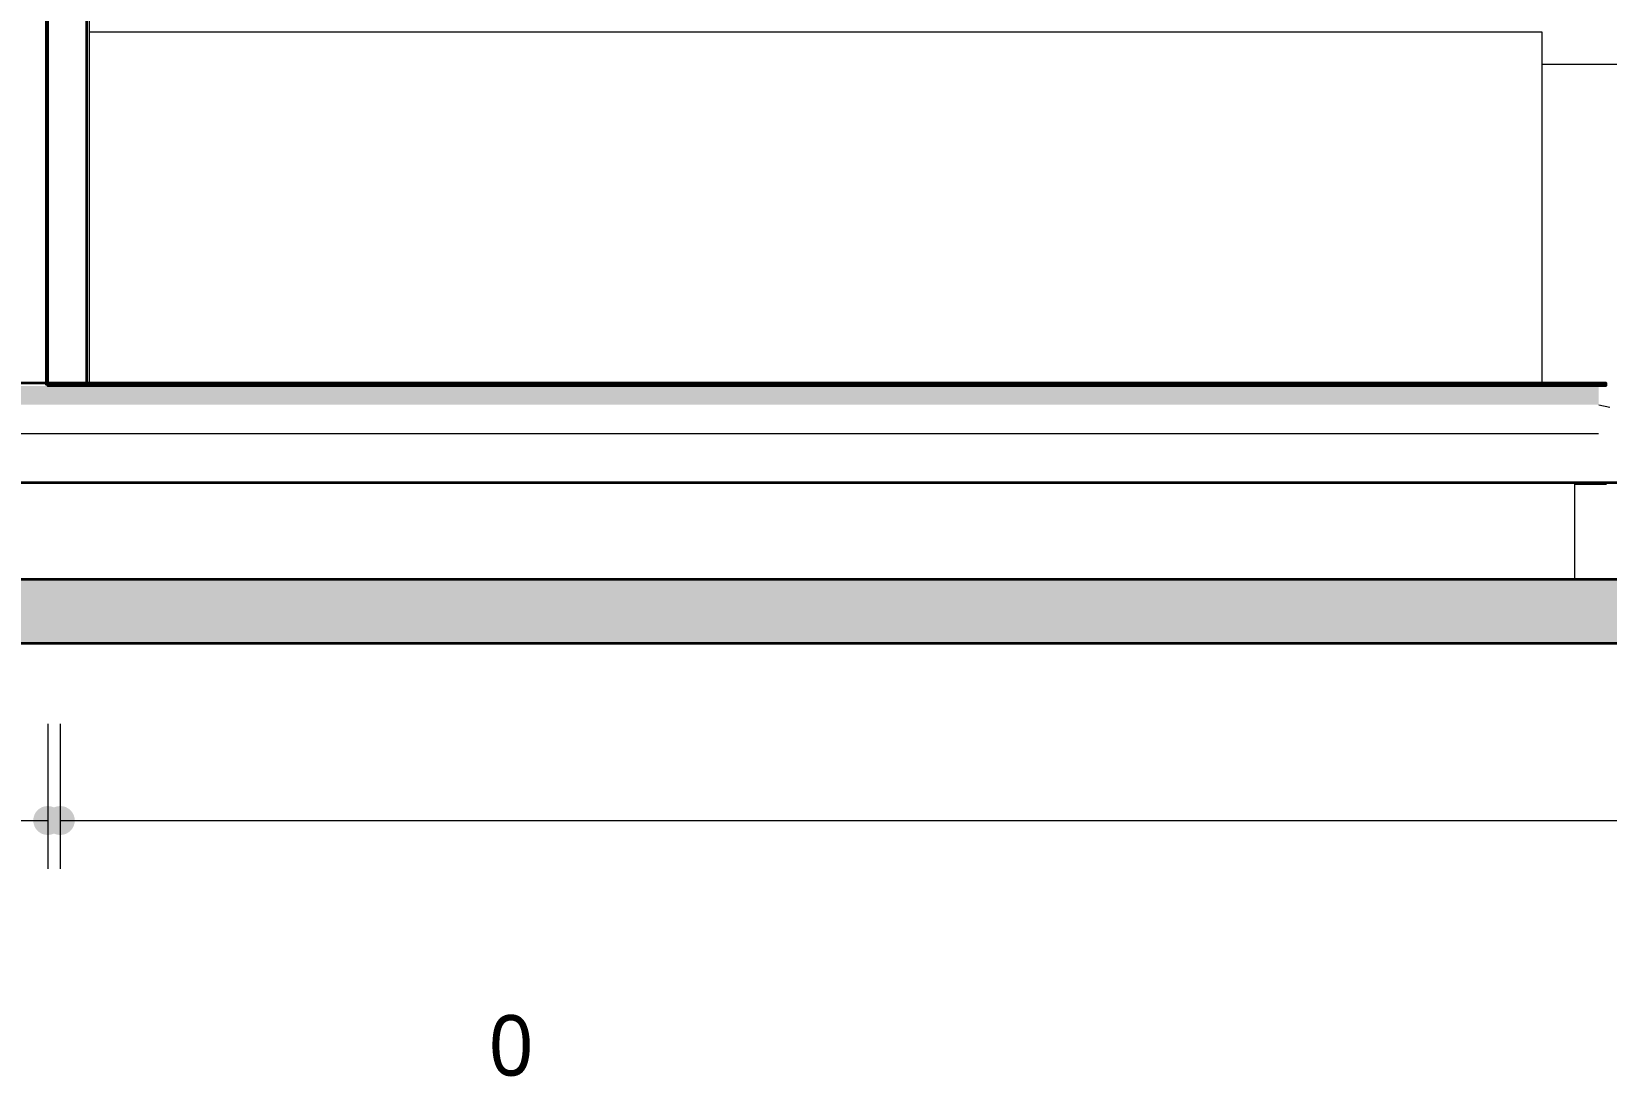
# Model space of a CAD drawing. Header units: millimetres. Extents: x 0 to 135734, y 0 to 59400.
# Drawn here: x 41611 to 46502, y 23655 to 26901 of the extents above; entities that cross this region are included whole.
import ezdxf

# ---------------------------------------------------------------- set-up
doc = ezdxf.new("R2010")
doc.units = ezdxf.units.MM
for name, color, linetype, lineweight in [('01_切断（構造・壁）', 7, 'Continuous', 35), ('10_見えがかり', 7, 'Continuous', 13), ('11_見えがかり（家具）', 8, 'Continuous', 9), ('50_寸法', 3, 'Continuous', 9), ('80_図名・縮尺・方位', 7, 'Continuous', 18)]:
    doc.layers.add(name, color=color, linetype=linetype, lineweight=lineweight)
doc.styles.add('JP', font='NotoSansCJKjp-Regular.otf')

msp = doc.modelspace()

# ---------------------------------------------------------------- hatches: boundary and pattern name
at = {"layer": '01_切断（構造・壁）'}
for color, points in [(7, [(46476.9, 25742), (46476.9, 25800), (26047.5, 25800), (26047.5, 25742)]), (7, [(43623.7, 25800), (41700, 25800), (41700, 25800.9), (41700, 25810), (43623.7, 25810), (44482.6, 25810), (44935.9, 25810), (45216.2, 25810), (45406.6, 25810), (45544.5, 25810), (45648.9, 25810), (45730.8, 25810), (45890.3, 25810), (46468.2, 25810), (46468.7, 25810), (46478.1, 25810), (46497.5, 25810), (46499.8, 25810), (46499.8, 25809.2), (46499.8, 25800), (46497.5, 25800), (46478.1, 25800), (46468.7, 25800), (46468.2, 25800), (45890.3, 25800), (45730.8, 25800), (45648.9, 25800), (45544.5, 25800), (45406.6, 25800), (45216.2, 25800), (44935.9, 25800), (44482.6, 25800)]), (8, [(53567.6, 25000), (53417.6, 25000), (26197.5, 25000), (26047.5, 25000), (26047.5, 25200), (26047.5, 25652), (26197.5, 25652), (26197.5, 25200), (53417.6, 25200), (53417.6, 25652), (53567.6, 25652), (53567.6, 25200)])]:
    msp.add_hatch(color=color, dxfattribs=at).paths.add_polyline_path(points)
at = {"layer": '50_寸法'}
for points in [[(41706, 24450), (41705.1, 24441.2), (41702.6, 24432.8), (41698.4, 24425), (41692.8, 24418.2), (41686, 24412.6), (41678.2, 24408.4), (41669.8, 24405.9), (41661, 24405), (41652.2, 24405.9), (41643.8, 24408.4), (41636, 24412.6), (41629.2, 24418.2), (41623.6, 24425), (41619.4, 24432.8), (41616.9, 24441.2), (41616, 24450), (41616.9, 24458.8), (41619.4, 24467.2), (41623.6, 24475), (41629.2, 24481.8), (41636, 24487.4), (41643.8, 24491.6), (41652.2, 24494.1), (41661, 24495), (41669.8, 24494.1), (41678.2, 24491.6), (41686, 24487.4), (41692.8, 24481.8), (41698.4, 24475), (41702.6, 24467.2), (41705.1, 24458.8)], [(41745, 24450), (41744.1, 24441.2), (41741.6, 24432.8), (41737.4, 24425), (41731.8, 24418.2), (41725, 24412.6), (41717.2, 24408.4), (41708.8, 24405.9), (41700, 24405), (41691.2, 24405.9), (41682.8, 24408.4), (41675, 24412.6), (41668.2, 24418.2), (41662.6, 24425), (41658.4, 24432.8), (41655.9, 24441.2), (41655, 24450), (41655.9, 24458.8), (41658.4, 24467.2), (41662.6, 24475), (41668.2, 24481.8), (41675, 24487.4), (41682.8, 24491.6), (41691.2, 24494.1), (41700, 24495), (41708.8, 24494.1), (41717.2, 24491.6), (41725, 24487.4), (41731.8, 24481.8), (41737.4, 24475), (41741.6, 24467.2), (41744.1, 24458.8)]]:
    msp.add_hatch(color=7, dxfattribs=at).paths.add_polyline_path(points)

# ---------------------------------------------------------------- linework, layer by layer
at = {"layer": '01_切断（構造・壁）'}
for points in [[(41781.2, 28200), (41781.2, 26795.5), (41781.2, 25800), (41712.4, 25800), (41661.2, 25800), (41661.2, 27195.5), (41661.2, 28200), (41712.4, 28200), (41781.2, 28200)], [(39905.1, 25810), (40740.3, 25810), (41597.7, 25810), (41598.8, 25810), (41600.7, 25810), (41602.8, 25810), (41603.6, 25810), (41700.2, 25810)], [(43623.7, 25800), (41700, 25800), (41700, 25800.9), (41700, 25810), (43623.7, 25810), (44482.6, 25810), (44935.9, 25810), (45216.2, 25810), (45406.6, 25810), (45544.5, 25810), (45648.9, 25810), (45730.8, 25810), (45890.3, 25810), (46468.2, 25810), (46468.7, 25810), (46478.1, 25810), (46497.5, 25810), (46499.8, 25810), (46499.8, 25809.2), (46499.8, 25800), (46497.5, 25800), (46478.1, 25800), (46468.7, 25800), (46468.2, 25800), (45890.3, 25800), (45730.8, 25800), (45648.9, 25800), (45544.5, 25800), (45406.6, 25800), (45216.2, 25800), (44935.9, 25800), (44482.6, 25800), (43623.7, 25800)], [(53567.6, 25000), (53417.6, 25000), (26197.5, 25000), (26047.5, 25000), (26047.5, 25200), (26047.5, 25652), (26197.5, 25652), (26197.5, 25200), (53417.6, 25200), (53417.6, 25652), (53567.6, 25652), (53567.6, 25200), (53567.6, 25000)], [(22600, 25500), (57900, 25500)]]:
    msp.add_lwpolyline(points, dxfattribs=at)
at = {"layer": '10_見えがかり'}
for points in [[(26197.5, 25652), (46476.9, 25652)], [(46403.6, 25202), (46403.6, 25495), (46501.6, 25495)]]:
    msp.add_lwpolyline(points, dxfattribs=at)
at = {"layer": '11_見えがかり（家具）'}
for points in [[(41655, 25802), (41655, 28200)], [(41783.2, 28200), (41789.5, 28200), (41789.5, 25812)], [(41791.5, 26900), (46300.7, 26900)], [(46300.7, 26900), (46300.7, 25812)], [(46302.7, 26800), (48526.8, 26800)], [(46511.7, 25733.4), (46478.2, 25740.5)]]:
    msp.add_lwpolyline(points, dxfattribs=at)
at = {"layer": '50_寸法'}
for points in [[(41661, 24750), (41661, 24300)], [(41700, 24750), (41700, 24300)], [(39903, 24450), (41661, 24450)], [(41700, 24450), (55100, 24450)]]:
    msp.add_lwpolyline(points, dxfattribs=at)

# ---------------------------------------------------------------- texts
at = {"layer": '80_図名・縮尺・方位', "insert": (43100, 23750), "char_height": 187.9, "attachment_point": 5, "style": 'JP'}
msp.add_mtext('0', dxfattribs=at)

doc.saveas('drawing.dxf')
